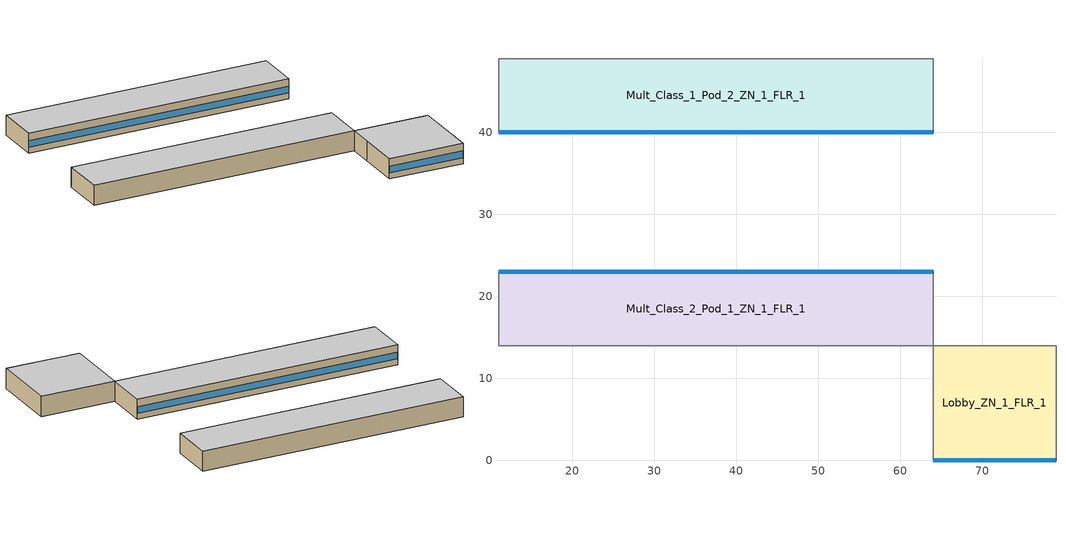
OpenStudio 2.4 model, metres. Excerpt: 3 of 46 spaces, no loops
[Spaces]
Mult_Class_2_Pod_1_ZN_1_FLR_1
 floor ground: 64,23 64,14 11,14 11,23 z0
 wall outside: 64,23 11,23 z0:4
 wall to Corner_Class_2_Pod_1_ZN_1_FLR_1: 11,23 11,14 z0:4
 wall to Main_Corridor_ZN_1_FLR_1: 64,14 64,23 z0:4
 wall to Corridor_Pod_1_ZN_1_FLR_1: 11,14 64,14 z0:4
 window: 63.95,23 11.05,23 z1.2:2.5
 ceiling to Mult_Class_2_Pod_1_ZN_1_FLR_2: 64,14 64,23 11,23 11,14 z4
Lobby_ZN_1_FLR_1
 floor ground: 79,14 79,0 64,0 64,14 z0
 wall outside: 64,0 79,0 z0:4
 wall to Offices_ZN_1_FLR_1: 79,0 79,14 z0:4
 wall to Corridor_Pod_1_ZN_1_FLR_1: 64,14 64,9 z0:4
 wall to Mult_Class_1_Pod_1_ZN_1_FLR_1: 64,9 64,0 z0:4
 wall to Main_Corridor_ZN_1_FLR_1: 79,14 64,14 z0:4
 window: 64.05,0 78.95,0 z1.2:2.51
 ceiling to Lobby_ZN_1_FLR_2: 79,0 79,14 64,14 64,0 z4
Mult_Class_1_Pod_2_ZN_1_FLR_1
 floor ground: 64,49 64,40 11,40 11,49 z0
 wall outside: 11,40 64,40 z0:4
 wall to Corner_Class_1_Pod_2_ZN_1_FLR_1: 11,49 11,40 z0:4
 wall to Main_Corridor_ZN_1_FLR_1: 64,40 64,49 z0:4
 wall to Corridor_Pod_2_ZN_1_FLR_1: 64,49 11,49 z0:4
 window: 11.05,40 63.95,40 z1.2:2.5
 ceiling to Mult_Class_1_Pod_2_ZN_1_FLR_2: 64,40 64,49 11,49 11,40 z4
[Schedule:Ruleset]
Name | Default Day Schedule
NECB-B-Occupancy | NECB-B-Occupancy Default
NECB-B-Lighting | NECB-B-Lighting Default
NECB-B-Electric-Equipment | NECB-B-Electric-Equipment Default
[Schedule:Day]
NECB-B-Occupancy Default; NECB-B-Occupancy Default|Wkdy Day: 1, 0, 0.3, 2, 0, 0.1, 9, 0, 0, 10, 0, 0.1, 11, 0, 0.2, 12, 0, 0.5, 13, 0, 0.9, 14, 0, 0.8, 15, 0, 0.5, 17, 0, 0.2, 18, 0, 0.3, 19, 0, 0.6, 22, 0, 0.9, 23, 0, 0.6, 24, 0, 0.4
NECB-B-Occupancy Sat Day: 1, 0, 0.5, 2, 0, 0.3, 9, 0, 0, 10, 0, 0.1, 11, 0, 0.2, 12, 0, 0.5, 13, 0, 0.9, 14, 0, 0.8, 15, 0, 0.5, 17, 0, 0.2, 18, 0, 0.3, 19, 0, 0.6, 22, 0, 0.9, 24, 0, 0.6
NECB-B-Occupancy Sun|Hol Day: 1, 0, 0.1, 2, 0, 0.3, 10, 0, 0, 11, 0, 0.1, 12, 0, 0.4, 14, 0, 0.5, 15, 0, 0.4, 18, 0, 0.2, 19, 0, 0.5, 21, 0, 0.7, 22, 0, 0.5, 23, 0, 0.3, 24, 0, 0.1
NECB-B-Lighting Default; NECB-B-Lighting Default|Wkdy Day; NECB-B-Lighting Sat Day; NECB-B-Electric-Equipment Default; NECB-B-Electric-Equipment Default|Wkdy Day; NECB-B-Electric-Equipment Sat Day: 1, 0, 0.9, 2, 0, 0.5, 9, 0, 0.1, 10, 0, 0.5, 11, 0, 0.7, 24, 0, 0.9
NECB-B-Lighting Sun|Hol Day; NECB-B-Electric-Equipment Sun|Hol Day: 2, 0, 0.5, 10, 0, 0.1, 11, 0, 0.5, 23, 0, 0.9, 24, 0, 0.5
NECB-B-Thermostat Setpoint-Heating Default|Wkdy Day; NECB-B-Thermostat Setpoint-Heating Sat Day: 2, 0, 22, 8, 0, 18, 9, 0, 20, 24, 0, 22
NECB-B-Thermostat Setpoint-Heating Sun|Hol Day: 1, 0, 18, 2, 0, 22, 9, 0, 18, 10, 0, 20, 23, 0, 22, 24, 0, 18
NECB-B-Thermostat Setpoint-Cooling Default|Wkdy Day; NECB-B-Thermostat Setpoint-Cooling Sat Day: 1, 0, 24, 8, 0, 35, 24, 0, 24
NECB-B-Thermostat Setpoint-Cooling Sun|Hol Day: 9, 0, 35, 23, 0, 24, 24, 0, 35
[Schedule:Rule] Date Specification Type=DateRange; Start Month=1; Start Day=1; End Month=12; End Day=31
Name | Schedule Ruleset | Rule Order | Day Schedule | Apply Monday | Apply Tuesday | Apply Wednesday | Apply Thursday | Apply Friday | Apply Saturday | Apply Sunday
Schedule Rule 32 | NECB-B-Occupancy | 2 | NECB-B-Occupancy Default|Wkdy Day | Yes | Yes | Yes | Yes | Yes
Schedule Rule 33 | NECB-B-Occupancy | 1 | NECB-B-Occupancy Sat Day |  |  |  |  |  | Yes
Schedule Rule 34 | NECB-B-Occupancy | 0 | NECB-B-Occupancy Sun|Hol Day |  |  |  |  |  |  | Yes
Schedule Rule 35 | NECB-B-Lighting | 2 | NECB-B-Lighting Default|Wkdy Day | Yes | Yes | Yes | Yes | Yes
Schedule Rule 36 | NECB-B-Lighting | 1 | NECB-B-Lighting Sat Day |  |  |  |  |  | Yes
Schedule Rule 37 | NECB-B-Lighting | 0 | NECB-B-Lighting Sun|Hol Day |  |  |  |  |  |  | Yes
Schedule Rule 38 | NECB-B-Electric-Equipment | 2 | NECB-B-Electric-Equipment Default|Wkdy Day | Yes | Yes | Yes | Yes | Yes
Schedule Rule 39 | NECB-B-Electric-Equipment | 1 | NECB-B-Electric-Equipment Sat Day |  |  |  |  |  | Yes
Schedule Rule 40 | NECB-B-Electric-Equipment | 0 | NECB-B-Electric-Equipment Sun|Hol Day |  |  |  |  |  |  | Yes
